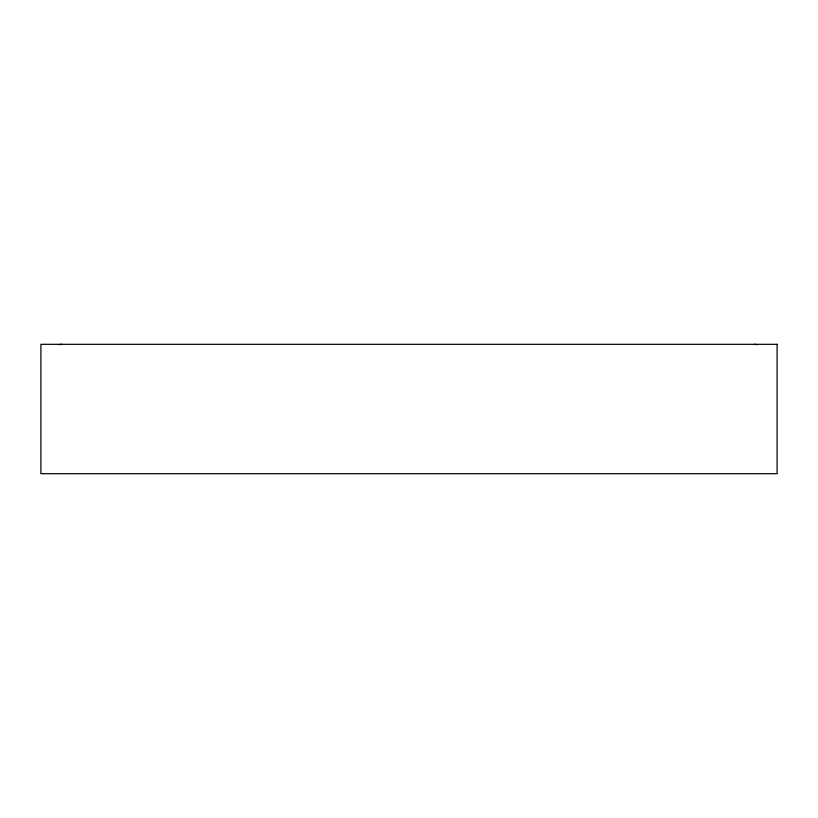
<?xml version="1.0" encoding="UTF-8"?>
<svg xmlns="http://www.w3.org/2000/svg" width="818" height="818" viewBox="0 0 818 818"><rect width="100%" height="100%" fill="white"/><g stroke="black" fill="none" stroke-linecap="round" stroke-linejoin="round"><path stroke-width="1.23" d="M59.356 344.777A5.971 5.971 0 0 1 61.647 344.317M754.656 344.317A5.971 5.971 0 0 1 756.947 344.777M777.1 344.317L40.9 344.317L40.9 473.683L777.1 473.683L777.1 344.317"/></g></svg>
